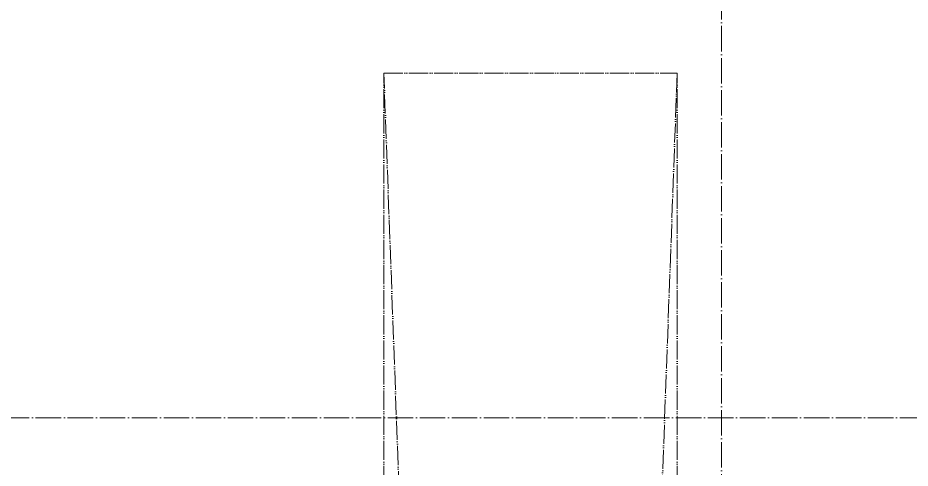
# Model space of a CAD drawing. Header units: millimetres. Extents: x -10051 to 73829, y -4843 to 44223.
# Drawn here: x 37898 to 38598, y 8256 to 8609 of the extents above; entities that cross this region are included whole.
import ezdxf

# ---------------------------------------------------------------- set-up
doc = ezdxf.new("R2010")
doc.units = ezdxf.units.MM
doc.linetypes.add('ADSK_Линия сетки', pattern=[25, 20, -2.5, 0, -2.5])
doc.linetypes.add('ADSK_Штрихпунктирная 2 точки_ш15 п1_5 п1_5 п1_5', pattern=[19.5, 15, -1.5, 0, -1.5, 0, -1.5])
doc.layers.add('Линии', color=7, linetype='Continuous', lineweight=9, true_color=0x00a600)
doc.layers.add('Оси', color=7, linetype='Continuous', lineweight=9)

msp = doc.modelspace()

# ---------------------------------------------------------------- linework, layer by layer
at = {"layer": 'Линии', "color": 7, "linetype": 'ADSK_Штрихпунктирная 2 точки_ш15 п1_5 п1_5 п1_5'}
for p, q in [((38184.835, 8565.209), (38414.835, 8565.209)), ((38184.835, 2253.428), (38184.835, 8565.209)), ((38414.835, 8565.209), (38184.835, 2253.428)), ((38414.835, 2253.428), (38184.835, 8565.209)), ((38414.835, 2253.428), (38414.835, 8565.209))]:
    msp.add_line(p, q, dxfattribs=at)
at = {"layer": 'Оси', "linetype": 'ADSK_Линия сетки'}
for p, q in [((38449.565, -4043.06), (38449.565, 21362.957)), ((-9251.096, 8295), (56004.853, 8295))]:
    msp.add_line(p, q, dxfattribs=at)

doc.saveas('drawing.dxf')
